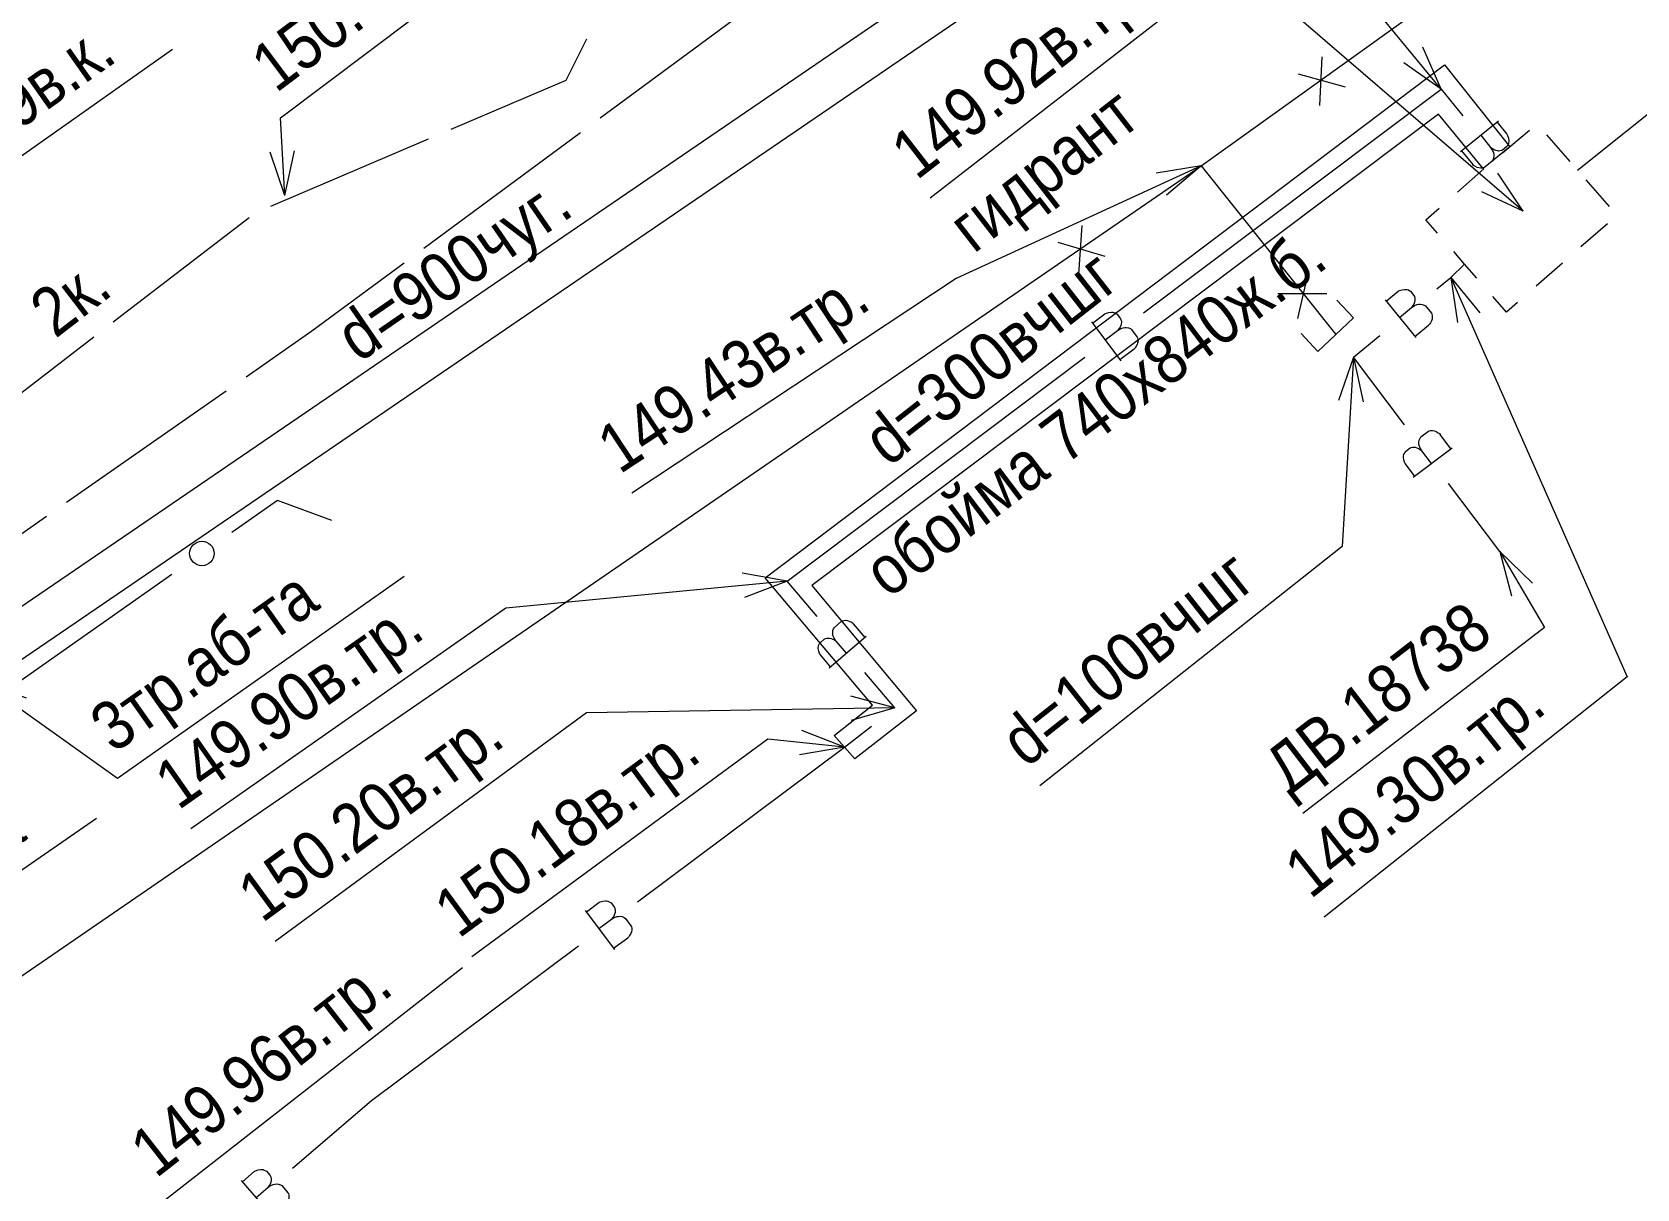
# Model space of a CAD drawing. Header units: metres. Extents: x 369 to 856, y 14070 to 14447.
# Drawn here: x 716.97 to 749.76, y 14330.73 to 14354.36 of the extents above; entities that cross this region are included whole.
import ezdxf
from ezdxf.enums import TextEntityAlignment as Align

# ---------------------------------------------------------------- set-up
doc = ezdxf.new("R2010")
doc.units = ezdxf.units.M
doc.header["$MEASUREMENT"] = 0
for name, color, linetype, lineweight in [('Водопровод', 7, 'Continuous', 25), ('Кабели', 7, 'Continuous', 25), ('Кабель электрический', 7, 'Continuous', 25), ('Канализация самотёчная', 7, 'Continuous', 25)]:
    doc.layers.add(name, color=color, linetype=linetype, lineweight=lineweight)
doc.styles.add('Style-RUSSIAN_1251', font='RUSSIAN_1251.shx')
doc.styles.add('Style-RUSSIAN_1251 I 0.00000', font='RUSSIAN_1251.shx')

# ---------------------------------------------------------------- blocks, each defined once
blk = doc.blocks.new('ZAGLUS_2')
at = {"layer": 'Водопровод', "color": 252, "linetype": 'Continuous', "lineweight": 9, "flags": 128}
blk.add_lwpolyline([(0.5, -0.5), (0.499, 0), (-0.499, 0), (-0.5, -0.5)], dxfattribs=at)
blk = doc.blocks.new('msdElementTypeLineString_363')
at = {"layer": 'Водопровод', "color": 252, "linetype": 'Continuous', "lineweight": 9}
blk.add_line((0.001, 0), (18.49, 14.806), dxfattribs=at)
blk = doc.blocks.new('msdElementTypeMultiLine_63')
at = {"layer": 'Водопровод', "color": 252, "linetype": 'Continuous', "lineweight": 9}
blk.add_blockref('msdElementTypeLineString_363', (0.5, 0.5), dxfattribs=at)
blk = doc.blocks.new('msdElementTypeShape_21')
at = {"layer": 'Водопровод', "color": 252, "linetype": 'Continuous', "lineweight": 9}
for p, q in [((1.562, 3.257), (2.115, 3.719)), ((2.466, 3.619), (2.941, 3.077)), ((0.645, 2.452), (1.185, 2.929)), ((3.27, 2.701), (3.745, 2.158)), ((0, 1.882), (0.27, 2.121)), ((0.237, 1.611), (0, 1.882)), ((3.71, 1.806), (3.168, 1.331)), ((2.792, 1.002), (2.249, 0.527))]:
    blk.add_line(p, q, dxfattribs=at)
at = {"layer": 'Водопровод', "color": 252, "linetype": 'Continuous', "lineweight": 9, "flags": 128}
for points in [[(1.041, 0.692), (0.791, 0.978), (0.567, 1.235)], [(1.873, 0.198), (1.647, 0), (1.37, 0.316)]]:
    blk.add_lwpolyline(points, dxfattribs=at)
blk = doc.blocks.new('msdElementTypeLineString_400')
at = {"layer": 'Канализация самотёчная', "color": 252, "linetype": 'Continuous', "lineweight": 9}
blk.add_line((24.381, 16.632), (47.523, 32.418), dxfattribs=at)
blk = doc.blocks.new('msdElementTypeLineString_401')
at = {"layer": 'Канализация самотёчная', "color": 252, "linetype": 'Continuous', "lineweight": 9}
blk.add_line((24.381, 16.632), (47.523, 32.419), dxfattribs=at)
blk = doc.blocks.new('msdElementTypeMultiLine_95')
at = {"layer": 'Канализация самотёчная', "color": 252, "linetype": 'Continuous', "lineweight": 9}
for name, p in [('msdElementTypeLineString_400', (0.253, 0.878)), ('msdElementTypeLineString_401', (0.76, 0.134))]:
    blk.add_blockref(name, p, dxfattribs=at)
blk = doc.blocks.new('msdElementTypeLineString_438')
at = {"layer": 'Водопровод', "color": 252, "linetype": 'Continuous', "lineweight": 9}
for p, q in [((1.703, 5.364), (1.992, 5.6)), ((1.992, 5.6), (2.274, 5.869)), ((0, 3.972), (0.542, 4.415)), ((1.044, 2.585), (0, 3.972)), ((2.99, 0), (1.946, 1.387))]:
    blk.add_line(p, q, dxfattribs=at)
blk = doc.blocks.new('msdElementTypeLineString_439')
at = {"layer": 'Водопровод', "color": 252, "linetype": 'Continuous', "lineweight": 9}
for p, q in [((1.147, 5.643), (1.778, 4.871)), ((1.44, 5.284), (1.689, 5.487)), ((1.757, 4.896), (2.038, 5.125)), ((2.494, 2.601), (2.276, 2.89)), ((1.723, 2.021), (2.52, 2.621)), ((2.094, 2.3), (1.9, 2.556))]:
    blk.add_line(p, q, dxfattribs=at)
at = {"layer": 'Водопровод', "color": 252, "linetype": 'Continuous', "lineweight": 9, "flags": 128}
for points in [[(1.17, 5.615), (1.417, 5.816), (1.443, 5.831), (1.494, 5.848), (1.548, 5.856), (1.572, 5.856), (1.597, 5.853), (1.624, 5.843), (1.653, 5.828), (1.665, 5.819), (1.738, 5.73), (1.748, 5.709), (1.757, 5.677), (1.758, 5.652), (1.758, 5.625), (1.75, 5.592), (1.734, 5.555), (1.718, 5.525), (1.689, 5.487), (1.722, 5.508), (1.75, 5.527), (1.797, 5.546), (1.831, 5.552), (1.864, 5.555), (1.907, 5.549), (1.946, 5.535), (1.973, 5.516), (2.094, 5.369), (2.103, 5.352), (2.11, 5.325), (2.113, 5.289), (2.107, 5.247), (2.097, 5.215), (2.074, 5.169), (2.058, 5.144), (2.038, 5.125)], [(1.752, 2.043), (1.56, 2.297), (1.547, 2.325), (1.531, 2.376), (1.526, 2.43), (1.527, 2.454), (1.531, 2.479), (1.542, 2.505), (1.558, 2.534), (1.567, 2.546), (1.66, 2.615), (1.681, 2.624), (1.713, 2.632), (1.738, 2.632), (1.765, 2.631), (1.798, 2.621), (1.834, 2.604), (1.864, 2.587), (1.9, 2.556), (1.88, 2.59), (1.863, 2.619), (1.846, 2.666), (1.841, 2.7), (1.839, 2.734), (1.847, 2.777), (1.863, 2.815), (1.882, 2.841), (2.035, 2.956), (2.052, 2.964), (2.079, 2.971), (2.116, 2.972), (2.157, 2.964), (2.189, 2.953), (2.233, 2.928), (2.258, 2.911), (2.276, 2.89)]]:
    blk.add_lwpolyline(points, dxfattribs=at)
blk = doc.blocks.new('msdElementTypeMultiLine_136')
at = {"layer": 'Водопровод', "color": 252, "linetype": 'Continuous', "lineweight": 9}
for name, p in [('msdElementTypeLineString_438', (0.5, 0.5)), ('msdElementTypeLineString_439', (0, 0))]:
    blk.add_blockref(name, p, dxfattribs=at)
blk = doc.blocks.new('msdElementTypeLineString_494')
at = {"layer": 'Кабель электрический', "color": 252, "linetype": 'Continuous', "lineweight": 9}
for p, q in [((23.491, 17.671), (20.271, 16.297)), ((19.831, 16.068), (17.056, 13.934)), ((16.66, 13.629), (13.885, 11.494))]:
    blk.add_line(p, q, dxfattribs=at)
at = {"layer": 'Кабель электрический', "color": 252, "linetype": 'Continuous', "lineweight": 9, "flags": 128}
blk.add_lwpolyline([(26.723, 19.716), (26.3, 18.87), (23.951, 17.867)], dxfattribs=at)
blk = doc.blocks.new('msdElementTypeMultiLine_187')
at = {"layer": 'Кабель электрический', "color": 252, "linetype": 'Continuous', "lineweight": 9}
blk.add_blockref('msdElementTypeLineString_494', (0, 0), dxfattribs=at)
blk = doc.blocks.new('msdElementTypeLineString_504')
at = {"layer": 'Кабели', "color": 252, "linetype": 'Continuous', "lineweight": 9}
for p, q in [((23.097, 17.642), (24.731, 18.778)), ((19.418, 15.086), (22.686, 17.357)), ((12.187, 9.795), (15.39, 12.158)), ((8.582, 7.135), (11.785, 9.498)), ((1.28, 1.944), (4.542, 4.223))]:
    blk.add_line(p, q, dxfattribs=at)
at = {"layer": 'Кабели', "color": 252, "linetype": 'Continuous', "lineweight": 9, "flags": 128}
for points in [[(15.792, 12.455), (18.383, 14.367), (19.007, 14.801)], [(4.952, 4.51), (6.296, 5.448), (8.18, 6.838)], [(0, 0), (0.3, 1.26), (0.87, 1.658)]]:
    blk.add_lwpolyline(points, dxfattribs=at)
blk = doc.blocks.new('msdElementTypeMultiLine_199')
at = {"layer": 'Кабели', "color": 252, "linetype": 'Continuous', "lineweight": 9}
blk.add_blockref('msdElementTypeLineString_504', (0, 0), dxfattribs=at)
blk = doc.blocks.new('msdElementTypeLineString_511')
at = {"layer": 'Кабели', "color": 252, "linetype": 'Continuous', "lineweight": 9}
for p, q in [((17.247, 12.19), (13.443, 9.518)), ((12.215, 8.655), (8.411, 5.983)), ((7.184, 5.121), (3.38, 2.448)), ((2.152, 1.586), (0.25, 0.25))]:
    blk.add_line(p, q, dxfattribs=at)
at = {"layer": 'Кабели', "color": 252, "linetype": 'Continuous', "lineweight": 9, "flags": 128}
blk.add_lwpolyline([(20.519, 13.293), (19.404, 13.705), (18.475, 13.052)], dxfattribs=at)
at = {"layer": 'Кабели', "color": 252, "linetype": 'Continuous', "lineweight": 9}
for centre in [(17.861, 12.621), (12.829, 9.086), (7.798, 5.552), (2.766, 2.017)]:
    blk.add_circle(centre, 0.25, dxfattribs=at)
blk = doc.blocks.new('msdElementTypeMultiLine_208')
at = {"layer": 'Кабели', "color": 252, "linetype": 'Continuous', "lineweight": 9}
blk.add_blockref('msdElementTypeLineString_511', (0, 0), dxfattribs=at)
blk = doc.blocks.new('msdElementTypeLineString_678')
at = {"layer": 'Водопровод', "color": 252, "linetype": 'Continuous', "lineweight": 9}
for p, q in [((2.595, 1.711), (2.377, 0.735)), ((2.971, 1.243), (1.971, 1.242))]:
    blk.add_line(p, q, dxfattribs=at)
blk = doc.blocks.new('msdElementTypeMultiLine_332')
at = {"layer": 'Водопровод', "color": 252, "linetype": 'Continuous', "lineweight": 9, "flags": 128}
blk.add_lwpolyline([(0.408, 3.858), (3.156, 0.407)], dxfattribs=at)
at = {"layer": 'Водопровод', "color": 252, "linetype": 'Continuous', "lineweight": 9}
blk.add_blockref('msdElementTypeLineString_678', (0, 0), dxfattribs=at)
blk = doc.blocks.new('msdElementTypeLineString_679')
at = {"layer": 'Водопровод', "color": 252, "linetype": 'Continuous', "lineweight": 9}
blk.add_line((0.001, 0.001), (23.409, 16.778), dxfattribs=at)
blk = doc.blocks.new('msdElementTypeLineString_680')
at = {"layer": 'Водопровод', "color": 252, "linetype": 'Continuous', "lineweight": 9}
for p, q in [((5.87, 5.635), (5.821, 4.637)), ((5.384, 5.284), (6.348, 5.017))]:
    blk.add_line(p, q, dxfattribs=at)
blk = doc.blocks.new('msdElementTypeMultiLine_333')
at = {"layer": 'Водопровод', "color": 252, "linetype": 'Continuous', "lineweight": 9}
for name, p in [('msdElementTypeLineString_679', (3.407, 3.407)), ('msdElementTypeLineString_680', (0, 0))]:
    blk.add_blockref(name, p, dxfattribs=at)
blk = doc.blocks.new('msdElementTypeLineString_682')
at = {"layer": 'Водопровод', "color": 252, "linetype": 'Continuous', "lineweight": 9}
blk.add_line((28.173, 19.339), (55.108, 37.83), dxfattribs=at)
blk = doc.blocks.new('msdElementTypeLineString_683')
at = {"layer": 'Водопровод', "color": 252, "linetype": 'Continuous', "lineweight": 9}
for p, q in [((56.075, 40.018), (56.006, 39.021)), ((55.582, 39.677), (56.541, 39.39))]:
    blk.add_line(p, q, dxfattribs=at)
blk = doc.blocks.new('msdElementTypeMultiLine_334')
at = {"layer": 'Водопровод', "color": 252, "linetype": 'Continuous', "lineweight": 9}
for name, p in [('msdElementTypeLineString_682', (3.407, 3.407)), ('msdElementTypeLineString_683', (0, 0))]:
    blk.add_blockref(name, p, dxfattribs=at)
blk = doc.blocks.new('msdElementTypeLineString_685')
at = {"layer": 'Водопровод', "color": 252, "linetype": 'Continuous', "lineweight": 9}
for p, q in [((15.776, 16.091), (21.86, 20.667)), ((21.86, 20.667), (22.299, 20.122)), ((8.494, 10.613), (14.578, 15.189)), ((9.109, 9.891), (8.494, 10.613)), ((10.697, 8.028), (10.082, 8.75)), ((9.666, 7.222), (10.217, 7.653)), ((5.434, 4.06), (9.666, 7.222)), ((0.001, 0.001), (4.233, 3.163))]:
    blk.add_line(p, q, dxfattribs=at)
blk = doc.blocks.new('msdElementTypeLineString_686')
at = {"layer": 'Водопровод', "color": 252, "linetype": 'Continuous', "lineweight": 9}
for p, q in [((23.526, 20.512), (22.75, 19.886)), ((23.165, 20.221), (23.367, 19.971)), ((22.775, 19.907), (23.002, 19.625)), ((15.212, 16.412), (15.811, 15.615)), ((15.491, 16.041), (15.747, 16.235)), ((15.792, 15.641), (16.081, 15.859)), ((10.586, 9.965), (10.351, 10.241)), ((9.852, 9.339), (10.611, 9.986)), ((10.205, 9.64), (9.997, 9.885)), ((4.869, 4.385), (5.466, 3.586)), ((5.147, 4.014), (5.404, 4.206)), ((5.447, 3.612), (5.737, 3.829))]:
    blk.add_line(p, q, dxfattribs=at)
at = {"layer": 'Водопровод', "color": 252, "linetype": 'Continuous', "lineweight": 9, "flags": 128}
for points in [[(23.498, 20.489), (23.698, 20.241), (23.712, 20.214), (23.73, 20.163), (23.737, 20.109), (23.737, 20.085), (23.733, 20.061), (23.724, 20.034), (23.708, 20.005), (23.699, 19.993), (23.609, 19.92), (23.588, 19.91), (23.557, 19.902), (23.531, 19.9), (23.505, 19.901), (23.471, 19.91), (23.434, 19.925), (23.404, 19.942), (23.367, 19.971), (23.388, 19.938), (23.406, 19.91), (23.425, 19.863), (23.431, 19.829), (23.434, 19.795), (23.428, 19.752), (23.413, 19.714), (23.398, 19.693)], [(23.236, 19.562), (23.229, 19.558), (23.202, 19.551), (23.165, 19.548), (23.124, 19.555), (23.092, 19.565), (23.046, 19.589), (23.021, 19.605), (23.002, 19.625)], [(15.234, 16.383), (15.488, 16.575), (15.516, 16.588), (15.567, 16.604), (15.621, 16.609), (15.645, 16.609), (15.67, 16.604), (15.696, 16.593), (15.725, 16.577), (15.737, 16.568), (15.806, 16.475), (15.815, 16.454), (15.823, 16.422), (15.823, 16.397), (15.822, 16.37), (15.812, 16.337), (15.795, 16.301), (15.777, 16.271), (15.747, 16.235), (15.78, 16.255), (15.81, 16.272), (15.857, 16.289), (15.891, 16.294), (15.925, 16.296), (15.968, 16.288), (16.006, 16.272), (16.032, 16.252), (16.147, 16.1), (16.155, 16.083), (16.162, 16.055), (16.163, 16.019), (16.155, 15.978), (16.144, 15.946), (16.119, 15.902), (16.102, 15.877), (16.081, 15.859)], [(9.88, 9.363), (9.673, 9.606), (9.658, 9.632), (9.639, 9.683), (9.63, 9.736), (9.63, 9.76), (9.633, 9.785), (9.642, 9.812), (9.656, 9.842), (9.665, 9.854), (9.753, 9.929), (9.774, 9.939), (9.805, 9.949), (9.83, 9.951), (9.857, 9.951), (9.891, 9.943), (9.928, 9.928), (9.958, 9.913), (9.997, 9.885), (9.975, 9.917), (9.956, 9.945), (9.936, 9.991), (9.929, 10.025), (9.925, 10.058), (9.93, 10.102), (9.944, 10.14), (9.962, 10.168), (10.107, 10.292), (10.123, 10.301), (10.15, 10.309), (10.186, 10.313), (10.228, 10.307), (10.261, 10.298), (10.307, 10.276), (10.332, 10.26), (10.351, 10.241)], [(4.891, 4.356), (5.146, 4.547), (5.174, 4.56), (5.225, 4.575), (5.279, 4.581), (5.303, 4.58), (5.328, 4.575), (5.354, 4.565), (5.383, 4.549), (5.395, 4.539), (5.464, 4.446), (5.473, 4.425), (5.48, 4.393), (5.481, 4.368), (5.479, 4.341), (5.469, 4.308), (5.452, 4.272), (5.434, 4.242), (5.404, 4.206), (5.437, 4.226), (5.467, 4.243), (5.514, 4.26), (5.548, 4.265), (5.582, 4.266), (5.625, 4.259), (5.663, 4.243), (5.689, 4.223), (5.803, 4.07), (5.811, 4.053), (5.818, 4.025), (5.819, 3.989), (5.811, 3.948), (5.799, 3.916), (5.774, 3.872), (5.757, 3.847), (5.737, 3.829)]]:
    blk.add_lwpolyline(points, dxfattribs=at)
blk = doc.blocks.new('msdElementTypeMultiLine_335')
at = {"layer": 'Водопровод', "color": 252, "linetype": 'Continuous', "lineweight": 9}
for name, p in [('msdElementTypeLineString_685', (0.5, 0.5)), ('msdElementTypeLineString_686', (0, 0))]:
    blk.add_blockref(name, p, dxfattribs=at)
blk = doc.blocks.new('msdElementTypeLineString_687')
at = {"layer": 'Водопровод', "color": 252, "linetype": 'Continuous', "lineweight": 9}
for p, q in [((3.59, 2.738), (5.201, 4.121)), ((0.842, 0.377), (2.453, 1.76)), ((0.001, 0.001), (0.64, 0.287))]:
    blk.add_line(p, q, dxfattribs=at)
blk = doc.blocks.new('msdElementTypeLineString_688')
at = {"layer": 'Водопровод', "color": 252, "linetype": 'Continuous', "lineweight": 9}
for p, q in [((3.039, 2.991), (3.689, 2.234)), ((3.342, 2.639), (3.586, 2.848)), ((3.668, 2.259), (3.943, 2.495))]:
    blk.add_line(p, q, dxfattribs=at)
at = {"layer": 'Водопровод', "color": 252, "linetype": 'Continuous', "lineweight": 9, "flags": 128}
blk.add_lwpolyline([(3.063, 2.963), (3.305, 3.171), (3.331, 3.186), (3.382, 3.205), (3.436, 3.214), (3.459, 3.215), (3.484, 3.211), (3.511, 3.203), (3.541, 3.188), (3.553, 3.18), (3.629, 3.092), (3.639, 3.071), (3.649, 3.04), (3.651, 3.015), (3.651, 2.988), (3.644, 2.954), (3.629, 2.917), (3.613, 2.886), (3.586, 2.848), (3.617, 2.87), (3.645, 2.889), (3.692, 2.91), (3.725, 2.916), (3.759, 2.92), (3.802, 2.916), (3.841, 2.902), (3.869, 2.884), (3.993, 2.74), (4.002, 2.723), (4.011, 2.696), (4.014, 2.66), (4.009, 2.618), (4, 2.586), (3.978, 2.54), (3.962, 2.514), (3.943, 2.495)], dxfattribs=at)
blk = doc.blocks.new('msdElementTypeMultiLine_336')
at = {"layer": 'Водопровод', "color": 252, "linetype": 'Continuous', "lineweight": 9}
for name, p in [('msdElementTypeLineString_687', (0.5, 0.5)), ('msdElementTypeLineString_688', (0, 0))]:
    blk.add_blockref(name, p, dxfattribs=at)
blk = doc.blocks.new('msdElementTypeTextNode_39')
at = {"layer": 'Водопровод', "color": 252, "linetype": 'Continuous', "lineweight": 9, "style": 'Style-RUSSIAN_1251', "width": 0.899998}
blk.add_text('обойма 740x840ж.б.', height=1, rotation=37.0582, dxfattribs=at).set_placement((0, 0))
blk = doc.blocks.new('msdElementTypeTextNode_40')
at = {"layer": 'Водопровод', "color": 252, "linetype": 'Continuous', "lineweight": 9, "style": 'Style-RUSSIAN_1251', "width": 0.899998}
blk.add_text('d=300вчшг ', height=1, rotation=38.0197, dxfattribs=at).set_placement((0, 0))
blk = doc.blocks.new('DIMTXT_46')
at = {"layer": 'Водопровод', "color": 252, "linetype": 'Continuous', "lineweight": 9}
for q in [(0.135, -0.924), (0.592, -0.723)]:
    blk.add_line((0, 0), q, dxfattribs=at)
at = {"layer": 'Водопровод', "color": 252, "linetype": 'Continuous', "lineweight": 9, "flags": 128}
blk.add_lwpolyline([(0, 0), (3.601, -8.163), (-2.591, -13.069)], dxfattribs=at)
at = {"layer": 'Водопровод', "color": 252, "linetype": 'Continuous', "lineweight": 9, "style": 'Style-RUSSIAN_1251', "width": 0.9}
blk.add_text('149.30в.тр.', height=1, rotation=38.3906, dxfattribs=at).set_placement((-3.492, -11.932), align=Align.TOP_LEFT)
blk = doc.blocks.new('DIMTXT_47')
at = {"layer": 'Водопровод', "color": 252, "linetype": 'Continuous', "lineweight": 9}
for q in [(-0.302, -0.884), (0.197, -0.913)]:
    blk.add_line((0, 0), q, dxfattribs=at)
at = {"layer": 'Водопровод', "color": 252, "linetype": 'Continuous', "lineweight": 9, "flags": 128}
blk.add_lwpolyline([(0, 0), (-0.226, -3.87), (-6.407, -8.76)], dxfattribs=at)
at = {"layer": 'Водопровод', "color": 252, "linetype": 'Continuous', "lineweight": 9, "style": 'Style-RUSSIAN_1251', "width": 0.9}
blk.add_text('d=100вчшг ', height=1, rotation=38.3466, dxfattribs=at).set_placement((-7.307, -7.623), align=Align.TOP_LEFT)
blk = doc.blocks.new('DIMTXT_48')
at = {"layer": 'Водопровод', "color": 252, "linetype": 'Continuous', "lineweight": 9}
for q in [(-0.38, 0.853), (-0.765, 0.535)]:
    blk.add_line((0, 0), q, dxfattribs=at)
at = {"layer": 'Водопровод', "color": 252, "linetype": 'Continuous', "lineweight": 9, "flags": 128}
blk.add_lwpolyline([(0, 0), (-1.642, 1.992), (4.259, 6.58)], dxfattribs=at)
at = {"layer": 'Водопровод', "color": 252, "linetype": 'Continuous', "lineweight": 9, "style": 'Style-RUSSIAN_1251', "width": 0.9}
blk.add_text('149.91в.тр.', height=1, rotation=37.8611, dxfattribs=at).set_placement((-2.354, 3.275), align=Align.TOP_LEFT)
blk = doc.blocks.new('DIMTXT_54')
at = {"layer": 'Водопровод', "color": 252, "linetype": 'Continuous', "lineweight": 9}
for q in [(-0.869, 0.343), (-0.921, -0.154)]:
    blk.add_line((0, 0), q, dxfattribs=at)
at = {"layer": 'Водопровод', "color": 252, "linetype": 'Continuous', "lineweight": 9, "flags": 128}
blk.add_lwpolyline([(0, 0), (-1.568, 0.165), (-7.618, -4.285)], dxfattribs=at)
at = {"layer": 'Водопровод', "color": 252, "linetype": 'Continuous', "lineweight": 9, "style": 'Style-RUSSIAN_1251', "width": 0.9}
blk.add_text('150.18в.тр.', height=1, rotation=36.3371, dxfattribs=at).set_placement((-8.477, -3.117), align=Align.TOP_LEFT)
blk = doc.blocks.new('DIMTXT_55')
at = {"layer": 'Водопровод', "color": 252, "linetype": 'Continuous', "lineweight": 9}
for q in [(-0.222, 0.907), (0.278, 0.892)]:
    blk.add_line((0, 0), q, dxfattribs=at)
at = {"layer": 'Водопровод', "color": 252, "linetype": 'Continuous', "lineweight": 9, "flags": 128}
blk.add_lwpolyline([(0, 0), (0.052, 1.65), (6.22, 6.461)], dxfattribs=at)
at = {"layer": 'Водопровод', "color": 252, "linetype": 'Continuous', "lineweight": 9, "style": 'Style-RUSSIAN_1251', "width": 0.9}
blk.add_text('149.96в.тр.', height=1, rotation=37.9553, dxfattribs=at).set_placement((-0.662, 2.931), align=Align.TOP_LEFT)
blk = doc.blocks.new('DIMTXT_102')
at = {"layer": 'Кабели', "color": 252, "linetype": 'Continuous', "lineweight": 9}
for q in [(0.587, -0.726), (0.878, -0.319)]:
    blk.add_line((0, 0), q, dxfattribs=at)
at = {"layer": 'Кабели', "color": 252, "linetype": 'Continuous', "lineweight": 9, "flags": 128}
blk.add_lwpolyline([(0, 0), (2.746, -1.96), (8.601, 2.172)], dxfattribs=at)
at = {"layer": 'Кабели', "color": 252, "linetype": 'Continuous', "lineweight": 9, "style": 'Style-RUSSIAN_1251', "width": 0.9}
blk.add_text('3тр.аб-та', height=1, rotation=35.2104, dxfattribs=at).set_placement((2.094, -0.646), align=Align.TOP_LEFT)
blk = doc.blocks.new('DIMTXT_138')
at = {"layer": 'Водопровод', "color": 252, "linetype": 'Continuous', "lineweight": 9}
for q in [(-0.92, 0.163), (-0.872, -0.334)]:
    blk.add_line((0, 0), q, dxfattribs=at)
at = {"layer": 'Водопровод', "color": 252, "linetype": 'Continuous', "lineweight": 9, "flags": 128}
blk.add_lwpolyline([(0, 0), (-5.751, -0.549), (-12.184, -5.061)], dxfattribs=at)
at = {"layer": 'Водопровод', "color": 252, "linetype": 'Continuous', "lineweight": 9, "style": 'Style-RUSSIAN_1251', "width": 0.9}
blk.add_text('149.90в.тр.', height=1, rotation=35.0428, dxfattribs=at).set_placement((-13.017, -3.874), align=Align.TOP_LEFT)
blk = doc.blocks.new('DIMTXT_139')
at = {"layer": 'Водопровод', "color": 252, "linetype": 'Continuous', "lineweight": 9}
for q in [(-0.904, 0.235), (-0.896, -0.265)]:
    blk.add_line((0, 0), q, dxfattribs=at)
at = {"layer": 'Водопровод', "color": 252, "linetype": 'Continuous', "lineweight": 9, "flags": 128}
blk.add_lwpolyline([(0, 0), (-6.3, -0.107), (-12.666, -4.775)], dxfattribs=at)
at = {"layer": 'Водопровод', "color": 252, "linetype": 'Continuous', "lineweight": 9, "style": 'Style-RUSSIAN_1251', "width": 0.9}
blk.add_text('150.20в.тр.', height=1, rotation=36.2526, dxfattribs=at).set_placement((-13.523, -3.605), align=Align.TOP_LEFT)
blk = doc.blocks.new('DIMTXT_153')
at = {"layer": 'Кабели', "color": 252, "linetype": 'Continuous', "lineweight": 9}
for q in [(0.5, -0.789), (0.835, -0.418)]:
    blk.add_line((0, 0), q, dxfattribs=at)
at = {"layer": 'Кабели', "color": 252, "linetype": 'Continuous', "lineweight": 9, "flags": 128}
blk.add_lwpolyline([(0, 0), (1.841, -1.664), (6.872, 1.814)], dxfattribs=at)
at = {"layer": 'Кабели', "color": 252, "linetype": 'Continuous', "lineweight": 9, "style": 'Style-RUSSIAN_1251', "width": 0.9}
blk.add_text('2к.аб-та', height=1, rotation=34.6576, dxfattribs=at).set_placement((1.201, -0.343), align=Align.TOP_LEFT)
blk = doc.blocks.new('DIMTXT_377')
at = {"layer": 'Водопровод', "color": 252, "linetype": 'Continuous', "lineweight": 9}
for q in [(-0.519, 0.777), (-0.845, 0.398)]:
    blk.add_line((0, 0), q, dxfattribs=at)
at = {"layer": 'Водопровод', "color": 252, "linetype": 'Continuous', "lineweight": 9, "flags": 128}
blk.add_lwpolyline([(0, 0), (-5.91, 5.09), (-12.12, 0.263)], dxfattribs=at)
at = {"layer": 'Водопровод', "color": 252, "linetype": 'Continuous', "lineweight": 9, "style": 'Style-RUSSIAN_1251', "width": 0.9}
for s, p in [('149.92в.тр.', (-13.01, 1.408)), ('гидрант', (-11.844, -0.092))]:
    blk.add_text(s, height=1, rotation=37.8554, dxfattribs=at).set_placement(p, align=Align.TOP_LEFT)
blk = doc.blocks.new('DIMTXT_513')
at = {"layer": 'Водопровод', "color": 252, "linetype": 'Continuous', "lineweight": 9}
for q in [(-0.922, -0.15), (-0.713, -0.604)]:
    blk.add_line((0, 0), q, dxfattribs=at)
at = {"layer": 'Водопровод', "color": 252, "linetype": 'Continuous', "lineweight": 9, "flags": 128}
blk.add_lwpolyline([(0, 0), (-5.006, -2.306), (-11.638, -6.69)], dxfattribs=at)
at = {"layer": 'Водопровод', "color": 252, "linetype": 'Continuous', "lineweight": 9, "style": 'Style-RUSSIAN_1251', "width": 0.9}
blk.add_text('149.43в.тр.', height=1, rotation=33.4666, dxfattribs=at).set_placement((-12.437, -5.48), align=Align.TOP_LEFT)
blk = doc.blocks.new('DIMTXT_526')
at = {"layer": 'Кабель электрический', "color": 252, "linetype": 'Continuous', "lineweight": 9}
for q in [(-0.144, -0.923), (0.353, -0.865)]:
    blk.add_line((0, 0), q, dxfattribs=at)
at = {"layer": 'Кабель электрический', "color": 252, "linetype": 'Continuous', "lineweight": 9, "flags": 128}
blk.add_lwpolyline([(0, 0), (0.525, -4.49), (-5.004, -8.388)], dxfattribs=at)
at = {"layer": 'Кабель электрический', "color": 252, "linetype": 'Continuous', "lineweight": 9, "style": 'Style-RUSSIAN_1251', "width": 0.9}
blk.add_text('150.69в.к.', height=1, rotation=215.1793, dxfattribs=at).set_placement((1.177, -5.805), align=Align.TOP_LEFT)
blk = doc.blocks.new('DIMTXT_527')
at = {"layer": 'Кабель электрический', "color": 252, "linetype": 'Continuous', "lineweight": 9}
for q in [(-0.198, -0.913), (0.301, -0.884)]:
    blk.add_line((0, 0), q, dxfattribs=at)
at = {"layer": 'Кабель электрический', "color": 252, "linetype": 'Continuous', "lineweight": 9, "flags": 128}
blk.add_lwpolyline([(0, 0), (0.091, -1.584), (-5.377, -5.7)], dxfattribs=at)
at = {"layer": 'Кабель электрический', "color": 252, "linetype": 'Continuous', "lineweight": 9, "style": 'Style-RUSSIAN_1251', "width": 0.9}
blk.add_text('150.80в.к.', height=1, rotation=216.9702, dxfattribs=at).set_placement((0.783, -2.878), align=Align.TOP_LEFT)
blk = doc.blocks.new('DIMTXT_580')
at = {"layer": 'Водопровод', "color": 252, "linetype": 'Continuous', "lineweight": 9}
for q in [(0.243, -0.902), (0.673, -0.648)]:
    blk.add_line((0, 0), q, dxfattribs=at)
at = {"layer": 'Водопровод', "color": 252, "linetype": 'Continuous', "lineweight": 9, "flags": 128}
blk.add_lwpolyline([(0, 0), (0.916, -1.55), (-4.019, -5.35)], dxfattribs=at)
at = {"layer": 'Водопровод', "color": 252, "linetype": 'Continuous', "lineweight": 9, "style": 'Style-RUSSIAN_1251', "width": 0.9}
blk.add_text('ДВ.18738', height=1, rotation=37.6046, dxfattribs=at).set_placement((-4.903, -4.202), align=Align.TOP_LEFT)

msp = doc.modelspace()

# ---------------------------------------------------------------- linework, layer by layer
at = {"layer": 'Водопровод', "color": 252, "linetype": 'Continuous', "lineweight": 9, "flags": 128}
msp.add_lwpolyline([(733.776, 14339.516), (733.358, 14339.988), (734.14, 14340.607), (731.945, 14343.211), (745.826, 14353.693), (747.163, 14352.016), (746.617, 14351.576), (745.707, 14352.686), (732.896, 14343.051), (735.037, 14340.491), (733.776, 14339.516)], dxfattribs=at)

# ---------------------------------------------------------------- block references
at = {"layer": 'Водопровод', "color": 252, "linetype": 'Continuous', "lineweight": 9}
for name, p in [('msdElementTypeMultiLine_63', (748.044, 14351.036)), ('msdElementTypeMultiLine_333', (737.449, 14348.222)), ('DIMTXT_48', (745.761, 14353.197)), ('DIMTXT_377', (747.436, 14350.701)), ('msdElementTypeMultiLine_335', (723.401, 14332.03)), ('msdElementTypeShape_21', (745.447, 14348.639)), ('msdElementTypeMultiLine_334', (682.342, 14310.393)), ('DIMTXT_513', (740.857, 14351.63)), ('msdElementTypeMultiLine_332', (740.449, 14347.772)), ('msdElementTypeTextNode_39', (734.46, 14342.775)), ('msdElementTypeTextNode_40', (734.464, 14345.462)), ('msdElementTypeMultiLine_136', (743.464, 14343.248)), ('DIMTXT_46', (745.956, 14349.348)), ('DIMTXT_47', (743.964, 14347.72)), ('DIMTXT_580', (746.954, 14343.748)), ('DIMTXT_138', (732.395, 14343.143)), ('DIMTXT_139', (734.598, 14340.558)), ('DIMTXT_54', (733.567, 14339.752)), ('DIMTXT_55', (719.543, 14328.787)), ('msdElementTypeMultiLine_336', (718.201, 14327.91))]:
    msp.add_blockref(name, p, dxfattribs=at)
at = {"layer": 'Водопровод', "color": 252, "linetype": 'Continuous', "lineweight": 9, "rotation": 223.2106492019643}
msp.add_blockref('ZAGLUS_2', (743.605, 14348.179), dxfattribs=at)
at = {"layer": 'Кабели', "color": 252, "linetype": 'Continuous', "lineweight": 9}
for name, p in [('msdElementTypeMultiLine_199', (716.39, 14342.81)), ('msdElementTypeMultiLine_208', (702.575, 14331.087)), ('DIMTXT_102', (715.965, 14341.075)), ('DIMTXT_153', (711.412, 14336.487))]:
    msp.add_blockref(name, p, dxfattribs=at)
at = {"layer": 'Кабель электрический', "color": 252, "linetype": 'Continuous', "lineweight": 9}
msp.add_blockref('msdElementTypeMultiLine_187', (701.57, 14334.5), dxfattribs=at)
at = {"layer": 'Кабель электрический', "color": 252, "linetype": 'Continuous', "lineweight": 9, "rotation": 180}
for name, p in [('DIMTXT_527', (722.131, 14351.023)), ('DIMTXT_526', (714.834, 14345.625))]:
    msp.add_blockref(name, p, dxfattribs=at)
at = {"layer": 'Канализация самотёчная', "color": 252, "linetype": 'Continuous', "lineweight": 9}
msp.add_blockref('msdElementTypeMultiLine_95', (690.854, 14324.267), dxfattribs=at)

# ---------------------------------------------------------------- texts
at = {"layer": 'Кабель электрический', "color": 252, "linetype": 'Continuous', "lineweight": 9, "style": 'Style-RUSSIAN_1251 I 0.00000', "width": 0.9}
msp.add_text('2к.', height=1, rotation=37.573, dxfattribs=at).set_placement((717.442, 14348.087))
at = {"layer": 'Канализация самотёчная', "color": 252, "linetype": 'Continuous', "lineweight": 9, "style": 'Style-RUSSIAN_1251', "width": 0.899998}
msp.add_text('d=900чуг.', height=1, rotation=34.5747, dxfattribs=at).set_placement((723.643, 14347.593))

doc.saveas('drawing.dxf')
